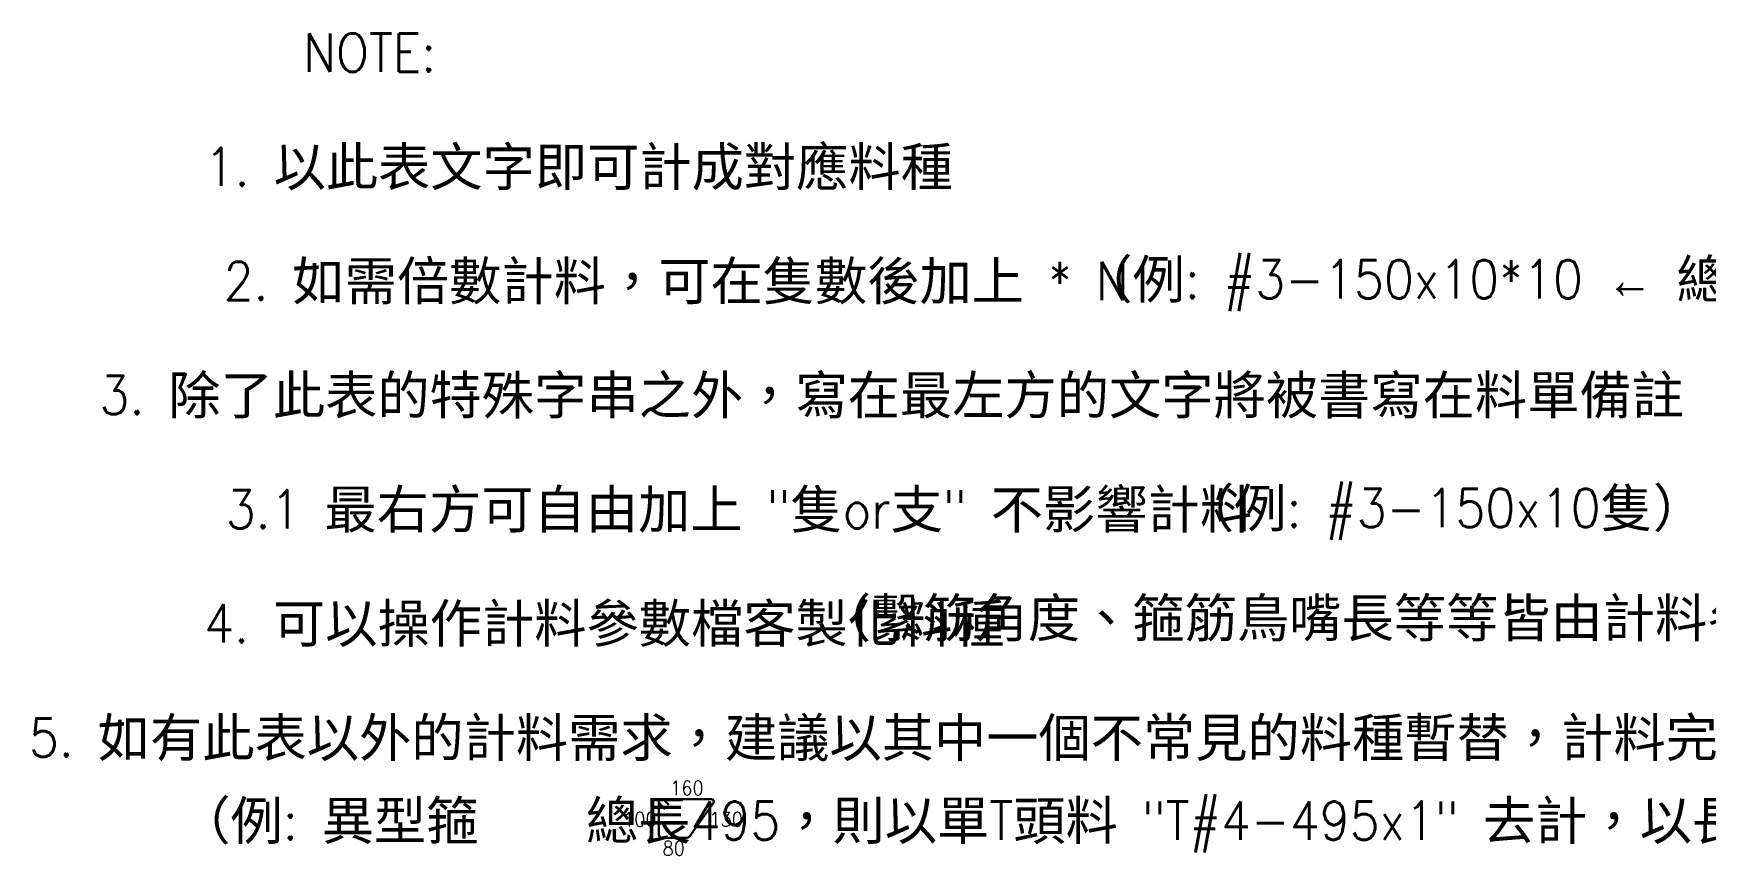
# Model space of a CAD drawing. Header units: millimetres. Extents: x 5 to 10041, y -3338 to 92.
# Drawn here: x 5619 to 8237, y -3338 to -2052 of the extents above; entities that cross this region are included whole.
import ezdxf
from ezdxf.enums import TextEntityAlignment as Align

# ---------------------------------------------------------------- set-up
doc = ezdxf.new("R2010")
doc.units = ezdxf.units.MM
doc.layers.add('1', color=1, linetype='Continuous', true_color=0xff0000)
doc.styles.add('textstyle120', font='standard')
doc.styles.add('textstyle121', font='standard')
doc.styles.add('textstyle122', font='standard')
doc.styles.add('textstyle123', font='standard')
doc.styles.add('textstyle124', font='standard')
doc.styles.add('textstyle125', font='standard')
doc.styles.add('textstyle126', font='standard')
doc.styles.add('textstyle127', font='standard')
doc.styles.add('textstyle128', font='standard')
doc.styles.add('textstyle129', font='standard')
doc.styles.add('textstyle130', font='standard')
doc.styles.add('textstyle131', font='standard')
doc.styles.add('textstyle132', font='standard')
doc.styles.add('textstyle133', font='standard')
doc.styles.add('textstyle134', font='standard')

msp = doc.modelspace()

# ---------------------------------------------------------------- linework, layer by layer
at = {"layer": '1', "color": 1, "lineweight": 30, "true_color": 0xff0000, "flags": 128}
for points in [[(6680.8, -3249.8), (6602.9, -3249.8, 0.668179), (6599.8, -3257.5), (6607.7, -3265.5)], [(6614.1, -3259.1), (6606.1, -3251.2, 0.668179), (6598.4, -3254.3), (6598.4, -3305.9, 0.414214), (6602.9, -3310.4), (6642.2, -3310.4)], [(6642.2, -3310.4, 0.245211), (6646.6, -3307.7), (6683.7, -3255.6)]]:
    msp.add_lwpolyline(points, format="xyb", dxfattribs=at)
at = {"layer": '1', "color": 1, "lineweight": 30, "true_color": 0xff0000}
msp.add_arc((6680.8, -3253.5), 3.63, 323.5209, 90, dxfattribs=at)

# ---------------------------------------------------------------- texts
at = {"layer": '1', "color": 2, "true_color": 0xffff00}
for s, style, p in [('NOTE:', 'textstyle120', (6145.4, -2082.1)), ('1. 以此表文字即可計成對應料種', 'textstyle121', (6472.9, -2260.7)), ('2. 如需倍數計料，可在隻數後加上 * N', 'textstyle122', (6625.4, -2439.3)), ('3. 除了此表的特殊字串之外，寫在最左方的文字將被書寫在料單備註', 'textstyle124', (6962.9, -2617.9)), ('3.1 最右方可自由加上 "隻or支" 不影響計料', 'textstyle133', (6723.6, -2796.5)), ('4. 可以操作計料參數檔客製化料種', 'textstyle125', (6512.9, -2975.1)), ('5. 如有此表以外的計料需求，建議以其中一個不常見的料種暫替，計料完成後修改料單圖示', 'textstyle127', (7261.6, -3153.7))]:
    msp.add_text(s, height=60, dxfattribs=dict(at, style=style)).set_placement(p, align=Align.MIDDLE_CENTER)
at = {"layer": '1', "color": 3, "true_color": 0x00ff00}
for s, style, p in [('（例: #3-150x10*10 ← 總數100隻）', 'textstyle123', (7959, -2436.6)), ('（例: #3-150x10隻）', 'textstyle134', (7827, -2794.5)), ('（繫筋角度、箍筋鳥嘴長等等皆由計料參數檔控制）', 'textstyle126', (7789.9, -2966.5)), ('（例: 異型箍    總長495，則以單T頭料 "T#4-495x1" 去計，以長度數量正確為原則，最後輸出料單後改圖示即可）', 'textstyle128', (7972, -3283.4))]:
    msp.add_text(s, height=60, dxfattribs=dict(at, style=style)).set_placement(p, align=Align.MIDDLE_CENTER)
at = {"layer": '1', "color": 2, "lineweight": 30, "true_color": 0xffff00}
for s, style, p in [('160', 'textstyle132', (6615.7, -3232.6)), ('100', 'textstyle130', (6542, -3281.6)), ('130', 'textstyle131', (6677.2, -3281.6)), ('80', 'textstyle129', (6603.9, -3326.9))]:
    msp.add_text(s, height=22.5, dxfattribs=dict(at, style=style)).set_placement(p, align=Align.MIDDLE_LEFT)

doc.saveas('drawing.dxf')
